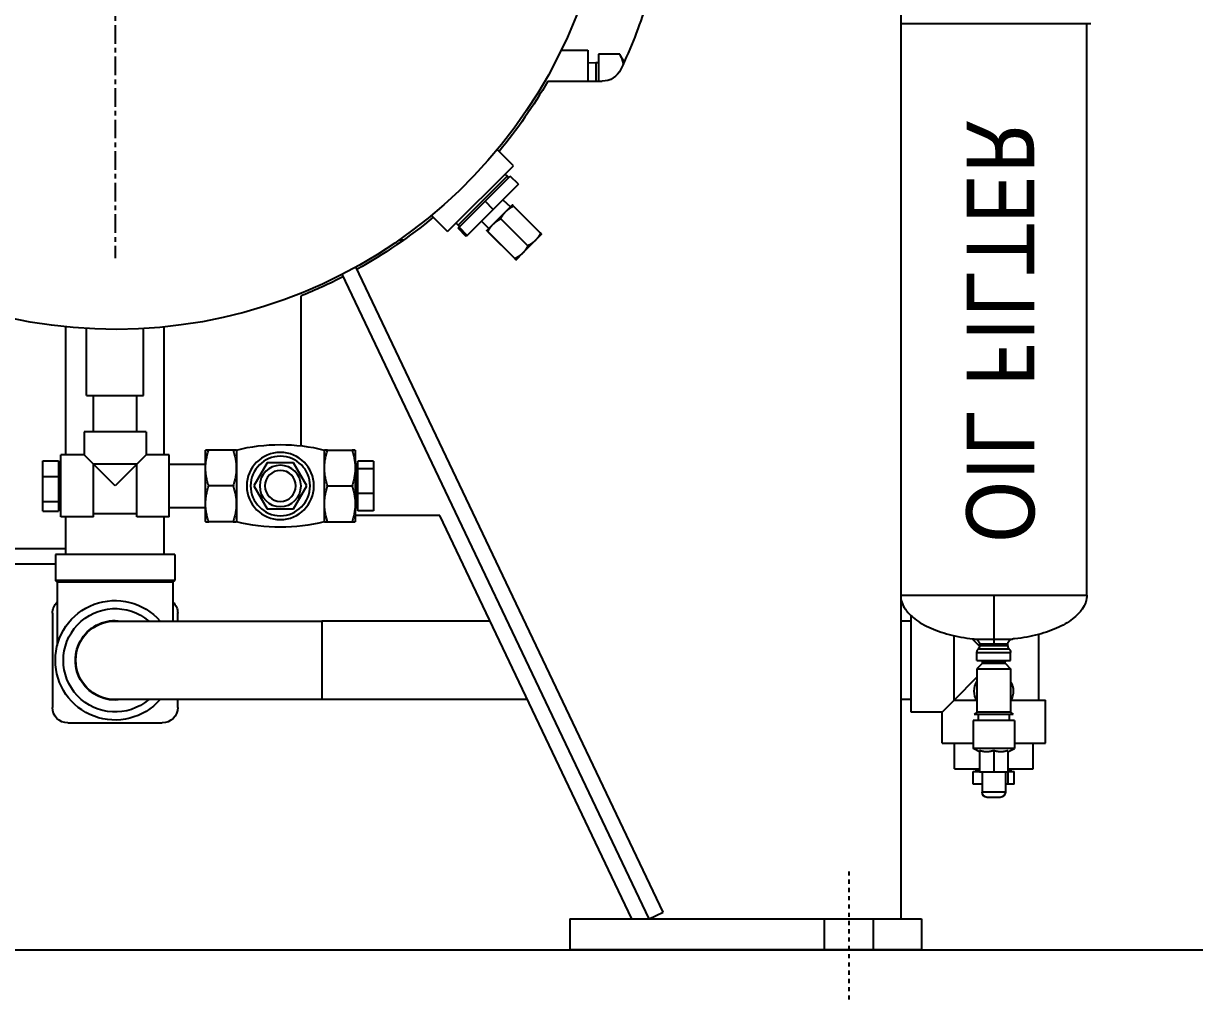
# Model space of a CAD drawing. Header units: inches. Extents: x -883 to 808, y -248 to 1051.
# Drawn here: x -409.56 to -381.24, y -177.88 to -154.28 of the extents above; entities that cross this region are included whole.
import ezdxf

# ---------------------------------------------------------------- set-up
doc = ezdxf.new("R2010")
doc.units = ezdxf.units.IN
doc.header["$MEASUREMENT"] = 0
doc.linetypes.add('CHAIN', pattern=[0.7087, 0.4724, -0.0591, 0.1181, -0.0591])
doc.layers.get('0').update_dxf_attribs({"linetype": 'CONTINUOUS'})
doc.layers.add('EQUIPMENT - COMPRESSORS', color=41, linetype='CONTINUOUS')
doc.layers.add('TEXT', color=7, linetype='CONTINUOUS')
doc.styles.add('Note Text (ANSI)', font='tahoma.ttf')

# ---------------------------------------------------------------- blocks, each defined once
blk = doc.blocks.new('A$C084a53c6')
at = {"linetype": 'CHAIN', "ltscale": 0.952448}
blk.add_line((24.884, 41.094), (24.884, 17.927), dxfattribs=at)
for p, q in [((5.884, 26.327), (5.884, 1.952)), ((5.884, 26.327), (5.884, 1.952)), ((5.884, 23.599), (1.283, 23.599)), ((1.384, 9.776), (1.384, 23.599)), ((13.447, 22.952), (13.447, 22.202)), ((14.094, 22.952), (13.447, 22.952)), ((13.447, 22.952), (13.447, 22.202)), ((14.094, 22.952), (13.447, 22.952)), ((12.572, 22.671), (12.649, 22.803)), ((12.572, 22.671), (12.572, 22.665)), ((12.679, 22.852), (13.197, 22.852)), ((13.197, 22.852), (13.197, 22.202)), ((13.259, 22.652), (13.197, 22.652)), ((13.259, 22.652), (13.259, 22.202)), ((13.447, 22.646), (13.259, 22.652)), ((14.42, 22.202), (13.105, 22.202)), ((14.42, 22.202), (13.105, 22.202)), ((15.25, 20.159), (15.641, 20.55)), ((15.25, 20.159), (15.641, 20.55)), ((16.841, 18.568), (15.25, 20.159)), ((16.841, 18.568), (15.25, 20.159)), ((15.13, 19.709), (15.328, 19.907)), ((15.935, 19.301), (15.328, 19.907)), ((15.367, 19.868), (15.405, 19.906)), ((15.455, 19.953), (15.405, 19.906)), ((16.589, 18.722), (15.405, 19.906)), ((15.13, 19.709), (15.737, 19.103)), ((15.503, 19.336), (15.319, 19.167)), ((15.737, 19.103), (15.935, 19.301)), ((16.565, 18.67), (15.935, 19.301)), ((15.247, 19.184), (14.595, 18.532)), ((15.429, 19.057), (15.275, 19.211)), ((15.275, 19.211), (15.275, 19.211)), ((15.738, 18.748), (15.429, 19.057)), ((15.737, 19.103), (16.367, 18.472)), ((15.556, 18.875), (14.904, 18.223)), ((15.894, 18.592), (15.738, 18.748)), ((16.019, 18.821), (15.849, 18.637)), ((16.551, 18.685), (16.589, 18.722)), ((16.636, 18.773), (16.589, 18.722)), ((16.841, 18.568), (17.232, 18.959)), ((16.841, 18.568), (17.232, 18.959)), ((14.568, 18.504), (14.722, 18.35)), ((14.568, 18.504), (14.568, 18.504)), ((15.866, 18.565), (15.214, 17.913)), ((15.866, 18.564), (15.215, 17.912)), ((15.894, 18.592), (15.894, 18.592)), ((15.894, 18.592), (15.894, 18.592)), ((16.367, 18.472), (16.565, 18.67)), ((16.367, 18.472), (16.392, 18.448)), ((16.392, 18.448), (16.59, 18.646)), ((16.59, 18.646), (16.565, 18.67)), ((14.722, 18.35), (15.031, 18.041)), ((17.915, 18.357), (18.023, 18.357)), ((17.915, 18.357), (18.023, 18.357)), ((15.031, 18.041), (15.187, 17.885)), ((15.187, 17.885), (15.187, 17.885)), ((15.187, 17.885), (15.187, 17.885)), ((11.631, 2.113), (19.058, 17.711)), ((11.631, 2.113), (19.058, 17.711)), ((11.969, 1.952), (19.389, 17.534)), ((11.969, 1.952), (19.389, 17.534)), ((20.384, 13.388), (20.384, 17.01)), ((20.384, 13.388), (20.384, 17.01)), ((23.697, 13.167), (23.697, 16.261)), ((23.697, 13.167), (23.697, 16.261)), ((24.194, 14.602), (24.194, 16.222)), ((24.194, 14.602), (24.194, 16.222)), ((25.574, 14.602), (25.574, 16.222)), ((25.574, 14.602), (25.574, 16.222)), ((26.072, 13.167), (26.072, 16.261)), ((26.072, 13.167), (26.072, 16.261)), ((25.574, 14.602), (24.194, 14.602)), ((25.574, 14.602), (24.194, 14.602)), ((24.359, 13.727), (24.359, 14.602)), ((25.409, 13.727), (25.409, 14.602)), ((24.134, 13.727), (25.634, 13.727)), ((24.134, 13.727), (24.134, 13.167)), ((25.634, 13.727), (25.634, 13.167)), ((19.074, 13.279), (19.077, 13.283)), ((19.074, 13.279), (19.074, 11.555)), ((19.077, 13.283), (19.154, 13.283)), ((19.745, 13.283), (19.154, 13.283)), ((19.745, 13.283), (19.822, 13.283)), ((19.824, 13.279), (19.822, 13.283)), ((19.824, 13.285), (19.824, 11.549)), ((20.523, 13.037), (20.526, 13.042)), ((20.526, 13.042), (20.532, 13.042)), ((21.242, 13.042), (21.248, 13.042)), ((21.248, 13.042), (21.251, 13.037)), ((21.949, 13.285), (21.949, 11.549)), ((21.949, 13.279), (21.952, 13.283)), ((21.952, 13.283), (22.029, 13.283)), ((22.029, 13.283), (22.62, 13.283)), ((22.62, 13.283), (22.697, 13.283)), ((22.699, 13.279), (22.697, 13.283)), ((22.699, 11.555), (22.699, 13.279)), ((23.574, 11.667), (23.574, 13.167)), ((23.574, 13.167), (24.134, 13.167)), ((24.134, 13.167), (24.36, 12.941)), ((25.408, 12.941), (25.634, 13.167)), ((25.634, 13.167), (26.194, 13.167)), ((26.194, 11.667), (26.194, 13.167)), ((18.637, 13.015), (19.017, 13.015)), ((18.637, 13.015), (18.637, 12.829)), ((18.637, 12.829), (19.017, 12.829)), ((18.637, 12.829), (18.637, 12.231)), ((19.017, 12.928), (19.017, 13.015)), ((19.017, 12.947), (19.061, 12.947)), ((19.017, 12.915), (19.017, 12.928)), ((19.017, 12.829), (19.017, 12.915)), ((19.017, 12.55), (19.017, 12.829)), ((19.061, 11.887), (19.061, 12.947)), ((19.074, 12.947), (19.061, 12.947)), ((20.246, 12.417), (20.567, 12.972)), ((20.567, 12.972), (21.207, 12.972)), ((21.207, 12.972), (21.528, 12.417)), ((23.574, 12.942), (22.699, 12.942)), ((24.36, 12.941), (24.884, 12.417)), ((24.36, 12.941), (25.408, 12.941)), ((24.36, 11.667), (24.36, 12.941)), ((24.884, 12.417), (25.408, 12.941)), ((25.408, 11.667), (25.408, 12.941)), ((26.194, 12.947), (26.208, 12.947)), ((26.208, 12.947), (26.208, 11.887)), ((26.252, 12.947), (26.208, 12.947)), ((26.252, 13.023), (26.252, 12.846)), ((26.632, 13.023), (26.252, 13.023)), ((26.252, 12.846), (26.252, 12.82)), ((26.252, 12.82), (26.252, 12.643)), ((26.632, 12.643), (26.632, 13.023)), ((19.017, 12.509), (19.017, 12.55)), ((19.017, 12.231), (19.017, 12.509)), ((26.252, 12.643), (26.252, 12.361)), ((26.632, 12.643), (26.252, 12.643)), ((26.632, 12.038), (26.632, 12.643)), ((18.637, 12.231), (19.017, 12.231)), ((18.637, 12.231), (18.637, 11.819)), ((19.017, 12.039), (19.017, 12.231)), ((19.745, 12.417), (19.154, 12.417)), ((20.165, 12.417), (20.168, 12.422)), ((20.168, 12.412), (20.165, 12.417)), ((20.567, 11.862), (20.246, 12.417)), ((21.528, 12.417), (21.207, 11.862)), ((21.606, 12.422), (21.609, 12.417)), ((21.609, 12.417), (21.606, 12.412)), ((22.029, 12.417), (22.62, 12.417)), ((26.252, 12.361), (26.252, 12.32)), ((26.252, 12.32), (26.252, 12.038)), ((19.017, 12.011), (19.017, 12.039)), ((19.017, 11.819), (19.017, 12.011)), ((26.252, 12.038), (26.252, 11.932)), ((26.632, 12.038), (26.252, 12.038)), ((26.252, 11.932), (26.252, 11.917)), ((26.252, 11.917), (26.252, 11.811)), ((26.632, 11.811), (26.632, 12.038)), ((12.384, 1.952), (17.027, 11.702)), ((12.384, 1.952), (17.027, 11.702)), ((17.027, 11.702), (19.074, 11.702)), ((17.027, 11.702), (19.074, 11.702)), ((18.637, 11.819), (19.017, 11.819)), ((19.017, 11.887), (19.061, 11.887)), ((19.074, 11.887), (19.061, 11.887)), ((20.526, 11.792), (20.523, 11.797)), ((20.532, 11.792), (20.526, 11.792)), ((21.207, 11.862), (20.567, 11.862)), ((21.248, 11.792), (21.242, 11.792)), ((21.251, 11.797), (21.248, 11.792)), ((23.574, 11.892), (22.699, 11.892)), ((23.574, 11.667), (24.36, 11.667)), ((23.697, 10.762), (23.697, 11.667)), ((23.697, 10.762), (23.697, 11.667)), ((24.36, 11.742), (25.408, 11.742)), ((25.408, 11.667), (26.194, 11.667)), ((26.072, 10.762), (26.072, 11.667)), ((26.072, 10.762), (26.072, 11.667)), ((26.194, 11.887), (26.208, 11.887)), ((26.252, 11.887), (26.208, 11.887)), ((26.632, 11.811), (26.252, 11.811)), ((19.074, 11.555), (19.077, 11.551)), ((19.154, 11.551), (19.077, 11.551)), ((19.745, 11.551), (19.154, 11.551)), ((19.822, 11.551), (19.745, 11.551)), ((19.824, 11.555), (19.822, 11.551)), ((21.949, 11.555), (21.952, 11.551)), ((22.029, 11.551), (21.952, 11.551)), ((22.029, 11.551), (22.62, 11.551)), ((22.697, 11.551), (22.62, 11.551)), ((22.699, 11.555), (22.697, 11.551)), ((26.072, 10.899), (33.124, 10.899)), ((23.439, 10.762), (26.329, 10.762)), ((23.439, 10.762), (23.439, 10.132)), ((26.329, 10.762), (26.329, 10.132)), ((26.329, 10.524), (33.302, 10.524)), ((23.439, 10.132), (26.329, 10.132)), ((23.484, 10.087), (23.439, 10.132)), ((23.484, 10.087), (26.284, 10.087)), ((23.484, 10.087), (23.484, 9.152)), ((26.284, 10.087), (26.329, 10.132)), ((26.284, 10.087), (26.284, 8.56)), ((5.884, 9.776), (1.384, 9.776)), ((3.634, 9.776), (3.634, 8.716)), ((5.634, 6.952), (5.634, 9.28)), ((5.634, 9.152), (5.884, 9.152)), ((15.813, 9.152), (19.884, 9.152)), ((19.884, 9.152), (19.884, 7.252)), ((24.884, 9.152), (19.884, 9.152)), ((23.369, 9.152), (23.369, 9.342)), ((26.399, 9.342), (26.399, 7.062)), ((2.54, 7.241), (2.54, 8.83)), ((4.595, 7.241), (4.595, 8.797)), ((3.634, 8.716), (3.183, 8.716)), ((3.291, 8.557), (3.291, 8.592)), ((3.294, 8.592), (3.634, 8.592)), ((3.978, 8.557), (3.294, 8.557)), ((3.634, 8.716), (3.634, 8.592)), ((4.091, 8.716), (3.634, 8.716)), ((3.634, 8.592), (3.978, 8.592)), ((3.978, 8.557), (3.978, 8.592)), ((4.156, 8.723), (3.979, 8.546)), ((4.041, 8.392), (3.228, 8.392)), ((3.228, 8.194), (3.228, 8.392)), ((3.263, 8.475), (4.009, 8.475)), ((4.041, 8.194), (4.041, 8.392)), ((3.361, 8.131), (3.227, 7.997)), ((4.042, 7.997), (3.227, 7.997)), ((3.227, 7.997), (3.227, 6.951)), ((4.041, 8.194), (3.228, 8.194)), ((3.362, 8.194), (3.361, 8.165)), ((3.908, 8.165), (3.361, 8.165)), ((3.361, 8.131), (3.361, 8.165)), ((3.908, 8.131), (3.361, 8.131)), ((3.907, 8.194), (3.908, 8.165)), ((3.908, 8.131), (3.908, 8.165)), ((3.908, 8.131), (4.042, 7.997)), ((4.042, 7.997), (4.042, 6.951)), ((4.042, 7.794), (4.595, 7.241)), ((3.218, 7.241), (2.384, 7.241)), ((2.384, 6.202), (2.384, 7.241)), ((4.595, 7.241), (4.051, 7.241)), ((4.595, 7.241), (4.884, 6.952)), ((5.634, 7.252), (5.884, 7.252)), ((14.908, 7.252), (19.884, 7.252)), ((19.884, 7.252), (24.884, 7.252)), ((23.369, 7.062), (23.369, 7.252)), ((3.227, 6.951), (3.164, 6.889)), ((3.164, 6.889), (4.104, 6.889)), ((3.227, 6.951), (4.042, 6.951)), ((3.259, 6.889), (3.259, 6.747)), ((4.009, 6.889), (4.009, 6.747)), ((4.042, 6.951), (4.104, 6.889)), ((4.884, 6.952), (5.634, 6.952)), ((4.884, 6.202), (4.884, 6.952)), ((3.134, 6.747), (4.134, 6.747)), ((3.134, 6.747), (3.134, 6.069)), ((4.134, 6.747), (4.134, 6.069)), ((26.024, 6.687), (23.744, 6.687)), ((3.134, 6.202), (2.384, 6.202)), ((2.684, 5.577), (2.684, 6.202)), ((3.134, 6.069), (4.134, 6.069)), ((3.291, 5.989), (3.134, 6.069)), ((3.291, 6.016), (3.291, 5.497)), ((3.634, 6.016), (3.634, 5.497)), ((3.978, 5.989), (4.134, 6.069)), ((3.978, 6.016), (3.978, 5.497)), ((4.884, 6.202), (4.134, 6.202)), ((4.584, 5.577), (4.584, 6.202)), ((3.291, 5.577), (2.684, 5.577)), ((3.139, 5.207), (3.139, 5.517)), ((3.288, 5.517), (3.139, 5.517)), ((3.211, 5.577), (3.211, 5.561)), ((3.291, 5.561), (3.211, 5.561)), ((3.211, 5.517), (3.211, 5.561)), ((3.288, 5.207), (3.288, 5.517)), ((3.291, 5.517), (3.288, 5.517)), ((3.291, 5.497), (3.634, 5.497)), ((3.353, 5.497), (3.353, 5.014)), ((3.634, 5.497), (3.978, 5.497)), ((3.916, 5.497), (3.916, 5.014)), ((4.584, 5.577), (3.978, 5.577)), ((4.058, 5.561), (3.978, 5.561)), ((4.13, 5.517), (3.978, 5.517)), ((4.058, 5.577), (4.058, 5.561)), ((4.058, 5.517), (4.058, 5.561)), ((4.13, 5.207), (4.13, 5.517)), ((3.139, 5.207), (3.288, 5.207)), ((3.288, 5.207), (3.353, 5.207)), ((3.916, 5.207), (4.13, 5.207)), ((3.353, 5.014), (3.916, 5.014)), ((3.478, 4.889), (3.791, 4.889)), ((11.969, 1.952), (11.631, 2.113)), ((11.969, 1.952), (11.631, 2.113)), ((5.384, 1.952), (5.384, 1.202)), ((13.884, 1.952), (5.384, 1.952)), ((5.384, 1.952), (5.384, 1.202)), ((13.884, 1.952), (5.384, 1.952)), ((13.884, 1.952), (13.884, 1.202)), ((13.884, 1.952), (13.884, 1.202)), ((5.384, 1.202), (13.884, 1.202)), ((5.384, 1.202), (13.884, 1.202))]:
    blk.add_line(p, q)
at = {"linetype": 'CHAIN', "ltscale": 0.182112}
blk.add_line((7.134, 0), (7.134, 3.154), dxfattribs=at)
blk.add_line((7.134, 0), (7.134, 3.154), dxfattribs=at)
at = {"ltscale": 0.148466}
for p, q in [((6.541, 1.202), (6.541, 1.952)), ((7.728, 1.202), (7.728, 1.952))]:
    blk.add_line(p, q, dxfattribs=at)
for radius in [0.812, 0.719, 0.5, 0.375]:
    blk.add_circle((20.887, 12.417), radius)
for centre, radius, start, end in [((24.884, 28.202), 12, 116.1937, 350.4059), ((24.884, 28.202), 12, 116.1937, 350.4059), ((24.884, 28.202), 13.5, 197.849, 205.029), ((24.884, 28.202), 13.5, 197.849, 205.029), ((13.105, 22.702), 0.5, 205.029, 270), ((13.105, 22.702), 0.5, 205.029, 270), ((24.884, 28.202), 12.062, 209.8287, 219.6486), ((24.884, 28.202), 12.062, 209.8287, 219.6486), ((24.884, 28.202), 12.062, 230.3514, 240.9719), ((24.884, 28.202), 12.062, 230.3514, 240.9719), ((24.884, 28.202), 12.062, 242.7552, 248.0957), ((24.884, 28.202), 12.062, 242.7552, 248.0957), ((20.887, 9.075), 4.342, 75.8363, 104.1637), ((20.887, 15.759), 4.342, 255.8363, 284.1637), ((24.884, 8.202), 1.445, 221.1049, 138.8951), ((23.744, 9.342), 0.375, 133.8946, 180), ((24.884, 8.202), 1.25, 229.4642, 130.5358), ((26.024, 9.342), 0.375, 0, 46.1054), ((24.884, 8.202), 0.961, 261.3226, 98.6774), ((24.884, 8.202), 0.95, 270, 90), ((3.166, 8.592), 0.125, 0, 84.3107), ((3.166, 8.557), 0.125, 318.5904, 0), ((4.103, 8.592), 0.125, 95.6893, 180), ((4.103, 8.557), 0.125, 180, 221.4096), ((3.353, 8.392), 0.125, 138.5904, 180), ((3.916, 8.392), 0.125, 0, 41.4096), ((3.634, 7.459), 0.47, 150.1143, 209.8857), ((3.634, 7.459), 0.47, 330.1143, 29.8857), ((23.744, 7.062), 0.375, 180, 270), ((26.024, 7.062), 0.375, 270, 0), ((3.478, 5.014), 0.125, 180, 270), ((3.791, 5.014), 0.125, 270, 0)]:
    blk.add_arc(centre, radius, start, end)
for points, weights in [([(12.679, 22.852), (12.615, 22.723), (12.597, 22.61)], [1.39230484541, 1.46848943797, 1.4907803139]), ([(12.649, 22.803), (12.662, 22.827), (12.679, 22.852)], [1.42765294989, 1.41173094118, 1.39230484541]), ([(15.247, 19.184), (15.275, 19.211), (15.275, 19.211)], [1.09020313657, 1.08378525237, 1.00071597064]), ([(15.429, 19.057), (15.357, 19.129), (15.247, 19.184)], [1, 1.08375764941, 1.09020313657]), ([(15.556, 18.875), (15.501, 18.985), (15.429, 19.057)], [1.09020313657, 1.08375764941, 1]), ([(15.738, 18.748), (15.666, 18.82), (15.556, 18.875)], [1, 1.08375764941, 1.09020313657]), ([(15.866, 18.565), (15.81, 18.676), (15.738, 18.748)], [1.09020313657, 1.08375764941, 1]), ([(14.568, 18.504), (14.568, 18.504), (14.595, 18.532)], [1.00071597064, 1.08378525237, 1.09020313657]), ([(14.595, 18.532), (14.65, 18.422), (14.722, 18.35)], [1.09020313657, 1.08375764941, 1]), ([(15.866, 18.564), (15.894, 18.592), (15.894, 18.592)], [1.09020313657, 1.08375764941, 1]), ([(15.894, 18.592), (15.893, 18.593), (15.866, 18.565)], [1, 1.08375764941, 1.09020313657]), ([(14.722, 18.35), (14.794, 18.278), (14.904, 18.223)], [1, 1.08375764941, 1.09020313657]), ([(14.904, 18.223), (14.959, 18.112), (15.031, 18.041)], [1.09020313657, 1.08375764941, 1]), ([(15.031, 18.041), (15.103, 17.969), (15.214, 17.913)], [1, 1.08375764941, 1.09020313657]), ([(15.214, 17.913), (15.186, 17.885), (15.187, 17.885)], [1.09020313657, 1.08375764941, 1]), ([(15.187, 17.885), (15.187, 17.885), (15.215, 17.912)], [1, 1.08375764941, 1.09020313657]), ([(19.154, 13.283), (19.01, 12.85), (19.154, 12.417)], [1, 1.15470053838, 1]), ([(19.745, 12.417), (19.889, 12.85), (19.745, 13.283)], [1, 1.15470053838, 1]), ([(22.029, 13.283), (21.885, 12.85), (22.029, 12.417)], [1, 1.15470053838, 1]), ([(22.62, 12.417), (22.764, 12.85), (22.62, 13.283)], [1, 1.15470053838, 1]), ([(19.154, 12.417), (19.01, 11.984), (19.154, 11.551)], [1, 1.15470053838, 1]), ([(19.745, 11.551), (19.889, 11.984), (19.745, 12.417)], [1, 1.15470053838, 1]), ([(22.029, 12.417), (21.885, 11.984), (22.029, 11.551)], [1, 1.15470053838, 1]), ([(22.62, 11.551), (22.764, 11.984), (22.62, 12.417)], [1, 1.15470053838, 1]), ([(3.291, 6.016), (3.463, 5.966), (3.634, 6.016)], [1.13915850988, 1.31538694466, 1.13915850988]), ([(3.634, 6.016), (3.806, 5.966), (3.978, 6.016)], [1.13915850988, 1.31538694466, 1.13915850988])]:
    blk.add_rational_spline(points, weights, degree=2)
for points in [[(1.384, 9.776), (1.384, 9.72), (1.393, 9.665), (1.43, 9.551), (1.459, 9.492), (1.547, 9.366), (1.61, 9.298), (1.789, 9.149), (1.916, 9.07), (2.21, 8.932), (2.376, 8.873), (2.736, 8.779), (2.929, 8.743), (3.145, 8.719), (3.162, 8.718), (3.178, 8.716)], [(5.884, 9.776), (5.884, 9.72), (5.876, 9.665), (5.839, 9.551), (5.81, 9.492), (5.722, 9.366), (5.659, 9.298), (5.48, 9.149), (5.353, 9.07), (5.059, 8.932), (4.893, 8.873), (4.533, 8.779), (4.34, 8.743), (4.124, 8.719), (4.107, 8.718), (4.091, 8.716)]]:
    blk.add_open_spline(points, degree=3, knots=[0, 0, 0, 0, 0.153913, 0.153913, 0.319845, 0.319845, 0.524315, 0.524315, 0.797625, 0.797625, 1.070936, 1.070936, 1.344247, 1.344247, 1.366553, 1.366553, 1.366553, 1.366553])
at = {"insert": (2.656, 11.032), "char_height": 1.63462, "attachment_point": 1, "rotation": 90, "style": 'Note Text (ANSI)'}
blk.add_mtext('\\fTahoma|b0|i0;{\\H1.6346;OIL FILTER}', dxfattribs=at)

msp = doc.modelspace()

# ---------------------------------------------------------------- linework, layer by layer
at = {"layer": 'TEXT'}
msp.add_line((-757.14091, -176.67593), (707.13671, -176.67593), dxfattribs=at)

# ---------------------------------------------------------------- block references
at = {"layer": 'EQUIPMENT - COMPRESSORS', "xscale": -1}
msp.add_blockref('A$C084a53c6', (-382.46019, -177.87785), dxfattribs=at)

doc.saveas('drawing.dxf')
